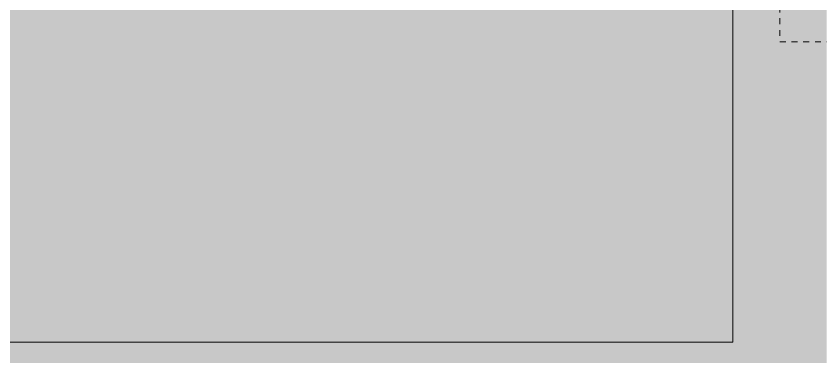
# Model space of a CAD drawing. Header units: inches. Extents: x -4218 to -1814, y 9706 to 12426.
# Drawn here: x -2575.39 to -2558.25, y 11426.84 to 11434.09 of the extents above; entities that cross this region are included whole.
import ezdxf

# ---------------------------------------------------------------- set-up
doc = ezdxf.new("R2010")
doc.units = ezdxf.units.IN
doc.header["$MEASUREMENT"] = 0
doc.linetypes.add('Dash', pattern=[0.25, 0.125, -0.125])
for name, color, linetype, lineweight in [('0-1', 7, 'Continuous', 5), ('0-2', 50, 'Continuous', 13), ('P-SANR-FIXT-2', 250, 'Continuous', 9), ('P-SANR-FIXT-3', 55, 'Continuous', 9), ('Q-CASE-4', 250, 'Dash', 9)]:
    doc.layers.add(name, color=color, linetype=linetype, lineweight=lineweight)

# ---------------------------------------------------------------- blocks, each defined once
blk = doc.blocks.new('300 Series Wall Hung Cabinet_301 - 18_ x 24_-2590482-FLOOR PLAN - 3RD FLOOR')
at = {"layer": 'Q-CASE-4'}
for p, q in [((-9, -0.187), (-9, -13.188)), ((-9, -13.188), (9, -13.188))]:
    blk.add_line(p, q, dxfattribs=at)
blk = doc.blocks.new('Stainless Steel Farmhous Kitchen Sink - Stainless Steel Farmhous Kitchen Sink-V152-FLOOR PLAN - 3RD FLOOR')
at = {"layer": 'P-SANR-FIXT-3'}
for points in [[(-33, -22.203), (0, -22.203), (0, -9.814), (-0.25, -9.814), (-0.25, -2.247), (-15.259, -2.276), (-15.235, -2.678), (-15.131, -3), (-2, -3), (-2, -16.956), (-31, -16.956), (-31, -3), (-16.441, -3), (-16.441, -2.247), (-33, -2.247), (-33, -20.927)], [(-31, -16.956), (-2, -16.956), (-2, -3), (-15.131, -3), (-13.76, -7.094), (-13.621, -7.094), (-13.436, -7.119), (-13.198, -7.217), (-12.952, -7.429), (-12.784, -7.707), (-12.74, -7.815), (-12.706, -8.069), (-12.74, -8.324), (-12.838, -8.561), (-12.995, -8.765), (-13.198, -8.922), (-13.465, -9.071), (-13.501, -9.398), (-13.522, -9.413), (-13.525, -9.572), (-13.55, -9.578), (-13.636, -9.53), (-13.636, -9.366), (-13.636, -9.046), (-13.691, -9.054), (-13.945, -9.02), (-14.299, -8.832), (-14.454, -8.678), (-14.544, -8.559), (-14.641, -8.324), (-14.675, -8.069), (-14.579, -7.664), (-14.543, -7.577), (-14.387, -7.373), (-14.183, -7.192), (-15.259, -3.878), (-15.299, -8.324), (-16.421, -8.324), (-16.441, -3), (-31, -3), (-31, -8.559)]]:
    blk.add_hatch(color=256, dxfattribs=at).paths.add_polyline_path(points, flags=0)
at = {"layer": 'P-SANR-FIXT-2'}
for p, q in [((-2, -3), (-2, -16.956)), ((-2, -16.956), (-31, -16.956))]:
    blk.add_line(p, q, dxfattribs=at)
blk = doc.blocks.new('CTR - 1st Phase - Unit Layouts_rvt-1-FLOOR PLAN - 3RD FLOOR')
at = {"layer": '0-2'}
for name, p in [('300 Series Wall Hung Cabinet_301 - 18_ x 24_-2590482-FLOOR PLAN - 3RD FLOOR', (-2550.124, 11446.733)), ('Stainless Steel Farmhous Kitchen Sink - Stainless Steel Farmhous Kitchen Sink-V152-FLOOR PLAN - 3RD FLOOR', (-2558.124, 11444.109))]:
    blk.add_blockref(name, p, dxfattribs=at)

msp = doc.modelspace()

# ---------------------------------------------------------------- block references
at = {"layer": '0-1'}
msp.add_blockref('CTR - 1st Phase - Unit Layouts_rvt-1-FLOOR PLAN - 3RD FLOOR', (0, 0), dxfattribs=at)

doc.saveas('drawing.dxf')
